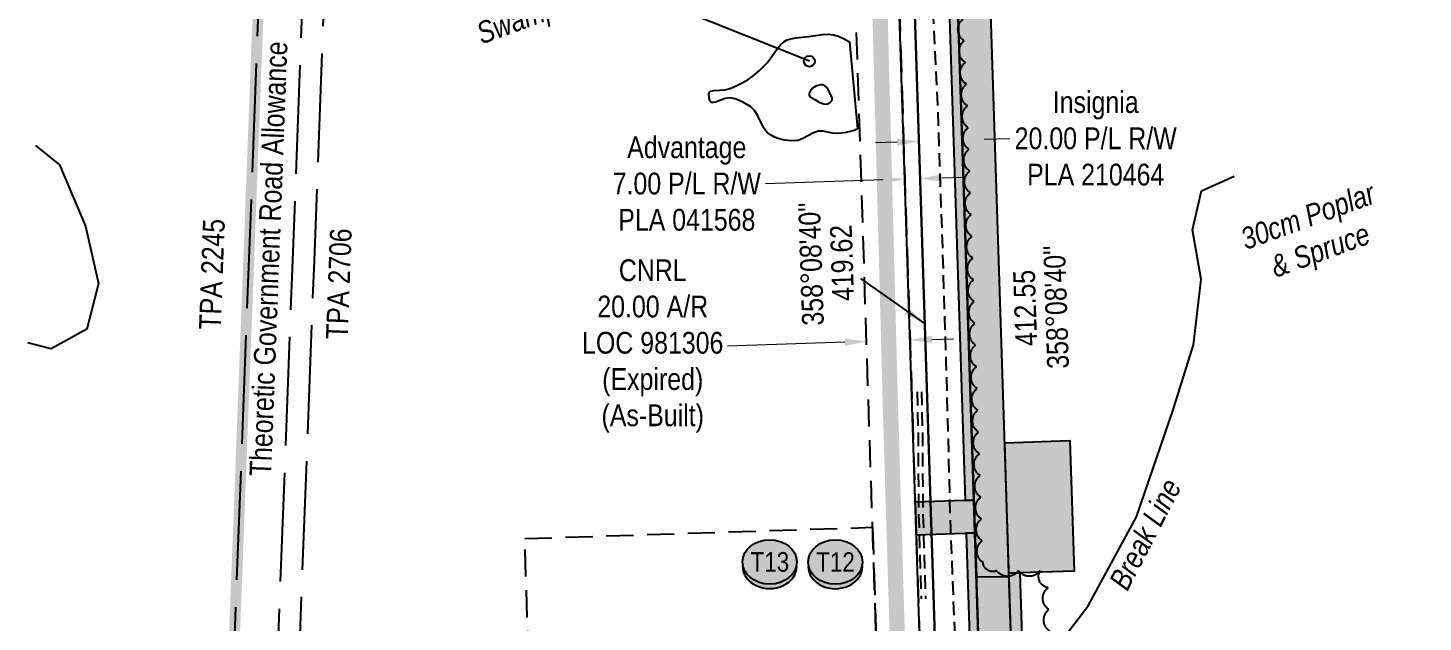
# Model space of a CAD drawing. Extents: x 333963 to 343562, y 6155611 to 6162191.
# Drawn here: x 334038 to 334679, y 6159235 to 6159508 of the extents above; entities that cross this region are included whole.
import ezdxf
from ezdxf.enums import TextEntityAlignment as Align

# ---------------------------------------------------------------- set-up
doc = ezdxf.new("R2010")
doc.units = 0
doc.header["$LTSCALE"] = 5
doc.header["$PDSIZE"] = 0.5
for name, pattern in [('0', [1, 1, 0]), ('CENTERLINEX3', [5, 2.5, -1, 0.5, -1]), ('foc-ACCESSROAD', [3.75, 2.5, -1.25]), ('foc-MONUMENT-BDYS', [6, 4, -2]), ('foc-UNSURVEYED', [12.5, 10, -2.5]), ('UG_PIPE', [1.875, 1.25, -0.625])]:
    doc.linetypes.add(name, pattern=pattern)
doc.layers.get('Defpoints').update_dxf_attribs({"color": 9})
for name, color, linetype in [('AS-PIPE-UG', 44, 'UG_PIPE'), ('AS-ROADS', 254, 'Continuous'), ('C-AR', 13, 'foc-ACCESSROAD'), ('F-RW', 190, 'Continuous'), ('F-WS', 190, 'foc-ACCESSROAD'), ('L-BD', 7, 'Continuous'), ('L-BD1', 253, 'Continuous'), ('L-MON-PLAN', 7, 'foc-MONUMENT-BDYS'), ('L-ROAD-T', 7, 'Continuous'), ('L-USEC', 7, 'foc-UNSURVEYED'), ('P-CROSSINGS', 250, 'Continuous'), ('P-PROPOSED', 10, 'Continuous'), ('P-PROPOSED-H', 21, 'Continuous'), ('P-TEMP-BLUE', 146, 'Continuous'), ('P-WORKAREA', 113, 'Continuous'), ('P-WORKAREA-H', 111, 'Continuous'), ('T-BUSH', 110, '0'), ('T-BUSH-T', 110, 'Continuous'), ('T-SLOPE', 48, 'Continuous'), ('WETLAND', 143, 'Continuous'), ('WETLAND-T', 146, 'Continuous')]:
    doc.layers.add(name, color=color, linetype=linetype)
doc.layers.add('AS-TRAPPER BOUNDARY', color=7, linetype='CENTERLINEX3', true_color=0xb85c00, transparency=0.6)
for name, color, linetype, lineweight in [('C-AR-T', 13, 'Continuous', 9), ('F-RW-T', 190, 'Continuous', 9), ('T-TEXT', 48, 'Continuous', 18)]:
    doc.layers.add(name, color=color, linetype=linetype, lineweight=lineweight)
doc.layers.add('P-EXISTINGCUT', color=125, linetype='Continuous', plot=False)
doc.layers.add('P-TEMP-BLUE-H', color=7, linetype='Continuous', true_color=0x99e6ff)
doc.styles.add('80CG', font='ARIALN.TTF', dxfattribs={"height": 10})
doc.styles.add('80L', font='ARIALN.TTF', dxfattribs={"height": 10})
doc.styles.add('80LS', font='ARIALNI.TTF', dxfattribs={"height": 10})
doc.dimstyles.new('Compass 5 000', dxfattribs={"dimscale": 5, "dimtxt": 9, "dimasz": 2, "dimexe": 0.2, "dimexo": 0.0625, "dimgap": 0.5, "dimtad": 0, "dimtih": 1, "dimtoh": 1, "dimzin": 0, "dimdsep": 46, "dimtxsty": '80CG', "dimcen": 0.1, "dimse1": 1, "dimse2": 1, "dimclrd": 256, "dimclrt": 256, "dimaunit": 1, "dimadec": 4, "dimazin": 0, "dimtfac": 0.06, "dimtofl": 0, "dimtmove": 0, "dimatfit": 1, "dimfxl": 0.2, "dimtolj": 1, "dimtzin": 0, "dimlwd": -1, "dimarcsym": 0})

# ---------------------------------------------------------------- blocks, each defined once
blk = doc.blocks.new('*D45')
at = {"layer": 'C-AR-T', "transparency": 16777216}
for p, q in [((334453.47, 6159364.94), (334463.46, 6159365.26)), ((334413.49, 6159363.64), (334359.51, 6159361.89))]:
    blk.add_line(p, q, dxfattribs=at)
for points in [[(334413.44, 6159365.31), (334413.54, 6159361.98), (334423.48, 6159363.96)], [(334453.41, 6159366.6), (334453.52, 6159363.27), (334443.47, 6159364.61)]]:
    blk.add_solid(points, dxfattribs=at)
at = {"layer": 'Defpoints', "color": 0, "transparency": 16777216}
for p in [(334422.33, 6159399.74), (334442.31, 6159400.39), (334423.48, 6159363.96)]:
    blk.add_point(p, dxfattribs=at)
at = {"layer": 'C-AR-T', "transparency": 16777216, "insert": (334325.21, 6159361.89), "char_height": 10, "attachment_point": 5, "style": '80CG'}
blk.add_mtext('\\A1;CNRL\\P20.00 A/R\\PLOC 981306\\P(Expired)\\P(As-Built)', dxfattribs=at)
blk = doc.blocks.new('*D46')
at = {"layer": 'Defpoints', "color": 0, "transparency": 16777216}
for p in [(334467.51, 6159456.57), (334454.48, 6159241.05), (334474.47, 6159241.69)]:
    blk.add_point(p, dxfattribs=at)
at = {"layer": 'F-RW-T', "transparency": 16777216}
for p, q in [((334437.52, 6159455.6), (334427.53, 6159455.27)), ((334477.5, 6159456.89), (334489.3, 6159457.28))]:
    blk.add_line(p, q, dxfattribs=at)
for points in [[(334437.47, 6159457.26), (334437.58, 6159453.93), (334447.52, 6159455.92)], [(334477.45, 6159458.56), (334477.56, 6159455.23), (334467.51, 6159456.57)]]:
    blk.add_solid(points, dxfattribs=at)
at = {"layer": 'F-RW-T', "transparency": 16777216, "insert": (334528.83, 6159457.28), "char_height": 10, "attachment_point": 5, "style": '80CG'}
blk.add_mtext('\\A1;Insignia\\P20.00 P/L R/W\\PPLA 210464', dxfattribs=at)
blk = doc.blocks.new('*D47')
at = {"layer": 'Defpoints', "color": 0, "transparency": 16777216}
for p in [(334439.12, 6159499.15), (334446.11, 6159499.38), (334448.07, 6159438.81)]:
    blk.add_point(p, dxfattribs=at)
at = {"layer": 'F-RW-T', "transparency": 16777216}
for p, q in [((334431.08, 6159438.26), (334377.11, 6159436.51)), ((334458.07, 6159439.13), (334468.06, 6159439.45))]:
    blk.add_line(p, q, dxfattribs=at)
for points in [[(334431.03, 6159439.92), (334431.14, 6159436.59), (334441.08, 6159438.58)], [(334458.01, 6159440.8), (334458.12, 6159437.46), (334448.07, 6159438.81)]]:
    blk.add_solid(points, dxfattribs=at)
at = {"layer": 'F-RW-T', "transparency": 16777216, "insert": (334340.86, 6159436.51), "char_height": 10, "attachment_point": 5, "style": '80CG'}
blk.add_mtext('\\A1;Advantage\\P7.00 P/L R/W\\PPLA 041568', dxfattribs=at)
blk = doc.blocks.new('Well_proximity')
h = blk.add_hatch(color=191)
h.dxf.hatch_style = 1
edge = h.paths.add_edge_path()
edge.add_ellipse((0, 0), major_axis=(-12.5, 0), ratio=0.816297, start_angle=0, end_angle=360)
h = blk.add_hatch(color=250)
h.dxf.hatch_style = 1
edge = h.paths.add_edge_path()
edge.add_ellipse((0, -2.05), major_axis=(-12.5, 0), ratio=0.816297, start_angle=0, end_angle=180)
edge.add_line((12.5, -2.05), (12.5, 0))
edge.add_ellipse((0, 0), major_axis=(-12.5, 0), ratio=0.816297, start_angle=0, end_angle=180, ccw=False)
edge.add_line((-12.5, 0), (-12.5, -2.05))
at = {"color": 250}
blk.add_ellipse((0, 0), major_axis=(-12.5, 0), ratio=0.816297, dxfattribs=at)
blk.add_ellipse((0, -2.05), major_axis=(-12.5, 0), ratio=0.816297, start_param=0, end_param=3.141593, dxfattribs=at)
at = {"color": 250, "style": '80L'}
blk.add_attdef('CROSSING', text='', height=9, dxfattribs=at).set_placement((0.09, 0.02), align=Align.MIDDLE_CENTER)

msp = doc.modelspace()

# ---------------------------------------------------------------- hatches: boundary and pattern name
at = {"layer": 'P-PROPOSED-H'}
h = msp.add_hatch(color=256, dxfattribs=at)
h.dxf.hatch_style = 1
h.paths.add_polyline_path([(334325.624, 6159871.633), (334306.486, 6159871.633), (334349.528, 6159817.342), (334343.035, 6159761.142), (334445.586, 6159631.779), (334464.13, 6159560.192), (334477.582, 6159144.91), (334543.287, 6159056.484), (334602.612, 6158980.513), (334879.63, 6158661.471), (334916.069, 6158590.589), (334924.31, 6158500.382), (334931.7, 6158489.399), (335023.763, 6158442.224), (335002.334, 6158400.404), (334979.105, 6158412.307), (334849.518, 6158422.713), (334825.962, 6157865.02), (334827.45, 6157836.905), (334826.222, 6157808.707), (334810.568, 6157794.359), (334802.819, 6157617.006), (334796.478, 6157481.833), (334809.564, 6157460.954), (334844.443, 6157446.035), (334936.395, 6157406.75), (334933.024, 6156678.912), (335227.411, 6156588.482), (335734.475, 6156568.783), (335731.002, 6156479.281), (335850.391, 6156405.013), (336194.383, 6156220.051), (336263.176, 6156188.614), (336281.397, 6156180.287), (336307.845, 6156190.145), (336326.46, 6156181.639), (336352.622, 6156169.821), (336273.369, 6155994.416), (336300.702, 6155982.066), (336386.132, 6156171.14), (336332.664, 6156195.293), (336308.428, 6156206.367), (336281.981, 6156196.509), (336201.056, 6156233.49), (335857.948, 6156417.978), (335746.326, 6156487.411), (335750.042, 6156583.187), (335229.946, 6156603.392), (334948.073, 6156689.978), (334951.413, 6157411.206), (334816.374, 6157468.914), (334806.612, 6157484.49), (334812.807, 6157616.553), (334820.363, 6157789.774), (334841.243, 6157808.912), (334842.465, 6157836.975), (334840.976, 6157865.1), (334863.844, 6158406.517), (334974.925, 6158397.597), (335008.841, 6158380.218), (335043.949, 6158448.732), (334941.983, 6158500.982), (334938.896, 6158505.569), (334930.738, 6158594.854), (334892.107, 6158670.001), (334614.192, 6158990.051), (334555.218, 6159065.573), (334492.419, 6159150.085), (334479.065, 6159562.341), (334459.308, 6159638.61), (334358.646, 6159765.591), (334365.139, 6159821.791)])
at = {"layer": 'P-TEMP-BLUE-H'}
h = msp.add_hatch(color=256, dxfattribs=at)
h.dxf.hatch_style = 1
h.paths.add_polyline_path([(334488.939, 6159257.516), (334486.997, 6159317.473), (334516.975, 6159318.444), (334518.918, 6159258.487)])
h = msp.add_hatch(color=256, dxfattribs=at)
h.dxf.hatch_style = 1
h.paths.add_polyline_path([(334488.939, 6159257.516), (334493.936, 6159257.678), (334496.924, 6159165.437), (334491.927, 6159165.276)])
at = {"layer": 'P-WORKAREA-H'}
h = msp.add_hatch(color=256, dxfattribs=at)
h.dxf.hatch_style = 1
h.paths.add_polyline_path([(334472.85, 6159291.005), (334464.13, 6159560.192), (334445.586, 6159631.779), (334343.035, 6159761.142), (334339.901, 6159758.657), (334441.926, 6159629.957), (334460.147, 6159559.619), (334468.852, 6159290.875)])
h = msp.add_hatch(color=256, dxfattribs=at)
h.dxf.hatch_style = 1
h.paths.add_polyline_path([(334473.335, 6159276.016), (334472.85, 6159291.005), (334445.876, 6159290.131), (334446.361, 6159275.142)])
h = msp.add_hatch(color=256, dxfattribs=at)
h.dxf.hatch_style = 1
h.paths.add_polyline_path([(334526.678, 6159072.132), (334529.022, 6159075.682), (334477.582, 6159144.91), (334473.203, 6159280.097), (334469.206, 6159279.967), (334473.626, 6159143.527)])

# ---------------------------------------------------------------- linework, layer by layer
at = {"layer": 'AS-PIPE-UG', "flags": 128}
for points in [[(334990.513, 6158450.798), (334956.886, 6158467.267), (334942.917, 6158474.104), (334932.119, 6158479.806), (334924.163, 6158484.366), (334919.438, 6158494.454), (334915.566, 6158504.066), (334913.112, 6158513.141), (334913.029, 6158513.461), (334911.439, 6158522.574), (334908.902, 6158546.833), (334906.992, 6158568.679), (334906.532, 6158575.947), (334906.288, 6158581.847), (334905.956, 6158586.16), (334901.509, 6158595.169), (334897.64, 6158603.169), (334874.224, 6158646.904), (334810.821, 6158725.069), (334763.925, 6158781.464), (334728.106, 6158821.08), (334696.627, 6158856.897), (334646.928, 6158914.322), (334601.673, 6158965.464), (334601.67, 6158965.459), (334559.764, 6159019.414), (334559.751, 6159019.418), (334545.797, 6159036.758), (334545.749, 6159036.803), (334524.542, 6159064.154), (334482.805, 6159119.999), (334476.529, 6159128.357), (334471.192, 6159135.163), (334467.867, 6159144.564), (334466.428, 6159162.952), (334464.684, 6159215.768), (334462.162, 6159278.362), (334460.158, 6159354.676), (334458.369, 6159410.664), (334456.209, 6159472.964), (334456.215, 6159472.971), (334453.295, 6159531.87), (334452.23, 6159546.187), (334451.579, 6159556.328), (334450.285, 6159566.443), (334445.624, 6159592.235), (334443.453, 6159601.656), (334440.571, 6159612.114), (334437.196, 6159623.892), (334435.398, 6159628.666), (334431.665, 6159633.86), (334419.106, 6159647.964), (334364.005, 6159716.231), (334330.667, 6159758.915), (334270.598, 6159833.8)], [(334446.8, 6159340.854), (334447.177, 6159320.63), (334447.352, 6159286.28), (334448.635, 6159245.639)]]:
    msp.add_lwpolyline(points, dxfattribs=at)
msp.add_lwpolyline([(334448.799, 6159340.891), (334449.176, 6159320.667, -0.0033868), (334449.176, 6159320.64), (334449.351, 6159286.316), (334450.634, 6159245.702)], format="xyb", dxfattribs=at)
at = {"layer": 'AS-ROADS', "flags": 128}
msp.add_lwpolyline([(334209.179, 6159871.633, 6.999, 6.999, 0), (334272.637, 6159791.281, 6.999, 6.999, 0), (334298.665, 6159756.118, 6.999, 6.999, 0), (334405.431, 6159626.543, 6.999, 6.999, 0), (334413.144, 6159611.901, 6.999, 6.999, 0), (334428.703, 6159551.988, 6.999, 6.999, 0), (334434.397, 6159336.73, 6.999, 6.999, 0), (334437.09, 6159245.989, 0, 0, 0)], format="xyseb", dxfattribs=at)
for points, const_width in [([(334209.179, 6159871.633), (334272.637, 6159791.281), (334298.665, 6159756.118), (334405.431, 6159626.543), (334413.144, 6159611.901), (334428.703, 6159551.988), (334432.883, 6159400.809)], 4.999), ([(334437.09, 6159245.989), (334440.384, 6159135.434), (334484.246, 6159068.688), (334498.877, 6159051.8), (334524.198, 6159021.832), (334570.617, 6158956.867), (334632.118, 6158848.41), (334725.406, 6158745.879), (334766.059, 6158704.071), (334827.453, 6158659.428), (334842.627, 6158645.626), (334854.819, 6158630.599), (334866.782, 6158611.35), (334880.549, 6158584.006), (334883.869, 6158573.917), (334886.57, 6158549.625), (334890.098, 6158491.235), (334897.298, 6158475.271), (334905.397, 6158462.904), (334998.689, 6158415.717), (335026.433, 6158401.286), (335065.417, 6158381.934)], 6.999)]:
    msp.add_lwpolyline(points, dxfattribs=dict(at, const_width=const_width))
at = {"layer": 'AS-TRAPPER BOUNDARY', "const_width": 5, "flags": 128}
msp.add_lwpolyline([(334123.523, 6158980.211), (334154.774, 6159804.034), (334157.339, 6159871.633)], dxfattribs=at)
at = {"layer": 'C-AR'}
for points in [[(334634.453, 6158861.736), (334745.481, 6158734.917), (334857.443, 6158645.586), (334889.663, 6158582.91), (334896.74, 6158505.453), (334926.162, 6158461.904), (334878.403, 6158486.377), (334868.889, 6158590.52), (334845.575, 6158635.869), (334735.08, 6158724.03), (334621.876, 6158853.334), (334584.293, 6158929.415), (334536.381, 6158994.82), (334509.74, 6159031.184), (334430.817, 6159137.49), (334417.347, 6159553.493), (334402.622, 6159610.396), (334251.996, 6159800.357), (334195.483, 6159871.633)], [(334221.006, 6159871.633), (334278.309, 6159799.361), (334420.923, 6159619.505), (334437.265, 6159556.357), (334450.875, 6159135.595), (334521.809, 6159040.086), (334555.501, 6158994.098), (334597.151, 6158937.248), (334634.476, 6158861.69)]]:
    msp.add_lwpolyline(points, dxfattribs=at)
at = {"layer": 'F-RW'}
for points in [[(334597.151, 6158937.248), (334579.698, 6158961.069), (334521.809, 6159040.086), (334450.875, 6159135.595), (334437.265, 6159556.357), (334420.923, 6159619.505), (334278.309, 6159799.361), (334221.006, 6159871.633)], [(334229.933, 6159871.633), (334287.505, 6159799.014), (334427.289, 6159622.671), (334444.23, 6159557.266), (334457.799, 6159138.01), (334527.441, 6159044.241), (334564.423, 6158993.762), (334584.19, 6158966.781), (334603.28, 6158940.639)], [(335289.47, 6158203.11), (335305.978, 6158214.387), (335311.763, 6158218.339), (335274.559, 6158276.762), (335266.72, 6158283.824), (335237.728, 6158310.115), (334917.99, 6158473.956), (334904.863, 6158493.466), (334896.509, 6158584.901), (334862.981, 6158650.121), (334587.173, 6158967.796), (334527.441, 6159044.241), (334457.799, 6159138.01), (334444.23, 6159557.266), (334427.289, 6159622.671), (334287.505, 6159799.014), (334229.933, 6159871.633)], [(334255.444, 6159871.633), (334445.586, 6159631.779), (334464.13, 6159560.192), (334477.582, 6159144.91), (334543.287, 6159056.484), (334602.612, 6158980.513), (334879.63, 6158661.471), (334916.069, 6158590.589), (334924.31, 6158500.382), (334931.7, 6158489.399), (335248.795, 6158326.913), (335289.744, 6158289.983), (335339.584, 6158213.128), (335323.088, 6158201.858)]]:
    msp.add_lwpolyline(points, dxfattribs=at)
at = {"layer": 'F-WS'}
msp.add_lwpolyline([(334430.454, 6159148.675), (334270.573, 6159143.498), (334266.367, 6159273.4), (334426.248, 6159278.577), (334430.454, 6159148.675)], close=True, dxfattribs=at)
at = {"layer": 'L-MON-PLAN', "flags": 128}
msp.add_lwpolyline([(334229.927, 6159871.633), (334427.289, 6159622.671), (334444.216, 6159557.326), (334457.799, 6159138.01), (334527.441, 6159044.241), (334750.335, 6158739.998), (334862.981, 6158650.121), (334896.509, 6158584.901), (334906.088, 6158480.055), (335237.728, 6158310.115)], dxfattribs=at)
at = {"layer": 'L-USEC', "flags": 128}
for points in [[(334154.774, 6159804.034), (334139.53, 6159402.171), (334124.285, 6159000.31)], [(334174.873, 6159803.272), (334159.628, 6159401.408), (334144.384, 6158999.551)], [(334154.814, 6159009.22), (334169.678, 6159401.034), (334184.922, 6159802.896)]]:
    msp.add_lwpolyline(points, dxfattribs=at)
at = {"layer": 'P-EXISTINGCUT', "flags": 128}
msp.add_lwpolyline([(334482.473, 6159149.208), (334481.807, 6159194.329), (334490.925, 6159196.227), (334488.996, 6159255.754), (334474.23, 6159255.666), (334472.25, 6159314.482), (334468.858, 6159414.221), (334477.582, 6159144.91), (334519.176, 6159088.906), (334485.37, 6159142.877)], close=True, dxfattribs=at)
at = {"layer": 'P-PROPOSED', "flags": 128}
for points in [[(334306.486, 6159871.633), (334349.528, 6159817.342), (334343.035, 6159761.142), (334445.586, 6159631.779), (334464.13, 6159560.192), (334477.582, 6159144.91), (334543.287, 6159056.484), (334602.612, 6158980.513), (334879.63, 6158661.471), (334916.069, 6158590.589), (334924.31, 6158500.382), (334931.7, 6158489.399), (335023.763, 6158442.224), (335002.334, 6158400.404), (334979.105, 6158412.307), (334849.518, 6158422.713), (334825.962, 6157865.02)], [(334840.976, 6157865.1), (334863.844, 6158406.517), (334974.925, 6158397.597), (335008.841, 6158380.218), (335043.949, 6158448.732), (334941.983, 6158500.982), (334938.896, 6158505.569), (334930.738, 6158594.854), (334892.107, 6158670.001), (334614.192, 6158990.051), (334555.218, 6159065.573), (334492.419, 6159150.085), (334479.065, 6159562.341), (334459.308, 6159638.61), (334358.646, 6159765.591), (334365.139, 6159821.791), (334325.624, 6159871.633)]]:
    msp.add_lwpolyline(points, dxfattribs=at)
at = {"layer": 'P-TEMP-BLUE', "flags": 128}
for points in [[(334488.939, 6159257.516), (334486.997, 6159317.473), (334516.975, 6159318.444), (334518.918, 6159258.487)], [(334488.939, 6159257.516), (334493.936, 6159257.678), (334496.924, 6159165.437), (334491.927, 6159165.276)]]:
    msp.add_lwpolyline(points, close=True, dxfattribs=at)
at = {"layer": 'P-WORKAREA', "flags": 128}
for points in [[(334472.85, 6159291.005), (334464.13, 6159560.192), (334445.586, 6159631.779), (334343.035, 6159761.142), (334339.901, 6159758.657), (334441.926, 6159629.957), (334460.147, 6159559.619), (334468.852, 6159290.875)], [(334473.335, 6159276.016), (334472.85, 6159291.005), (334445.876, 6159290.131), (334446.361, 6159275.142)], [(334526.678, 6159072.132), (334529.022, 6159075.682), (334477.582, 6159144.91), (334473.335, 6159276.016), (334469.338, 6159275.886), (334473.626, 6159143.527), (334526.678, 6159072.132)]]:
    msp.add_lwpolyline(points, close=True, dxfattribs=at)
at = {"layer": 'T-BUSH', "flags": 128}
msp.add_lwpolyline([(334521.843, 6159044.09, -0.520567), (334522.593, 6159045.141, -0.5205671), (334528.915, 6159037.395, -0.5205671), (334535.238, 6159029.65, -0.5205671), (334543.559, 6159028.844, -0.5205671), (334551.881, 6159034.316, -0.5205671), (334559.295, 6159040.975, -0.5205671), (334563.053, 6159049.562, -0.5205671), (334561.895, 6159059.493, -0.5205671), (334560.204, 6159069.261, -0.5205671), (334554.966, 6159077.776, -0.5205671), (334549.673, 6159086.253, -0.5205671), (334541.1, 6159083.311, -0.5205671), (334532.944, 6159077.527, -0.5205671), (334526.871, 6159082.166, -0.5205671), (334521.564, 6159090.639, -0.5205671), (334516.256, 6159099.112, -0.5205671), (334510.949, 6159107.585, -0.5205671), (334505.642, 6159116.058, -0.5205671), (334500.334, 6159124.531, -0.5205671), (334495.027, 6159133.004, -0.5205671), (334489.72, 6159141.477, -0.5205671), (334485.474, 6159150.435, -0.5205671), (334485.327, 6159160.432, -0.5205671), (334485.179, 6159170.429, -0.5205671), (334485.032, 6159180.426, -0.5205671), (334484.884, 6159190.423, -0.5205671), (334493.338, 6159193.53, -0.5205671), (334503.126, 6159195.567, -0.5205671), (334509.706, 6159200.914, -0.5205671), (334509.016, 6159210.888, -0.5205671), (334508.325, 6159220.862, -0.5205671), (334507.773, 6159230.844, -0.5205671), (334507.335, 6159240.833, -0.5205671), (334506.898, 6159250.821, -0.5205671), (334503.301, 6159258.72, -0.5205671), (334493.303, 6159258.66, -0.5205671), (334483.305, 6159258.6, -0.5205671), (334477.02, 6159262.404, -0.5205671), (334476.684, 6159272.396, -0.5205671), (334476.348, 6159282.389, -0.5205671), (334476.011, 6159292.381, -0.5205671), (334475.675, 6159302.373, -0.5205671), (334475.338, 6159312.366, -0.5205671), (334474.999, 6159322.358, -0.5205671), (334474.66, 6159332.35, -0.5205671), (334474.32, 6159342.342, -0.5205671), (334473.98, 6159352.335, -0.5205671), (334473.64, 6159362.327, -0.5205671), (334473.3, 6159372.319, -0.5205671), (334472.961, 6159382.311, -0.5205671), (334472.621, 6159392.304, -0.5205671), (334472.281, 6159402.296, -0.5205671), (334471.941, 6159412.288, -0.5205671), (334471.601, 6159422.28, -0.5205671), (334471.261, 6159432.273, -0.5205671), (334470.922, 6159442.265, -0.5205671), (334470.582, 6159452.257, -0.5205671), (334470.242, 6159462.249, -0.5205671), (334469.902, 6159472.242, -0.5205671), (334469.41, 6159482.227, -0.5205671), (334468.898, 6159492.212, -0.5205671), (334468.386, 6159502.197, -0.5205671), (334467.875, 6159512.182, -0.5205671), (334467.363, 6159522.167, -0.5205671), (334466.851, 6159532.152, -0.5205671), (334466.339, 6159542.137, -0.5205671), (334465.827, 6159552.122, -0.5205671), (334465.315, 6159562.107, -0.5205671), (334464.804, 6159572.092, -0.5205671), (334464.292, 6159582.077, -0.5205671), (334463.78, 6159592.062, -0.5205671), (334461.531, 6159601.712, -0.5205671), (334458.233, 6159611.15, -0.5205671), (334454.935, 6159620.589, -0.5205671), (334451.637, 6159630.027, -0.5205671), (334448.339, 6159639.465, -0.5205671), (334446.421, 6159648.725, -0.5205671), (334452.019, 6159657.009, -0.5205671), (334452.111, 6159665.685, -0.5205671), (334446.453, 6159673.929, -0.5205671), (334440.795, 6159682.172, -0.5205671), (334435.137, 6159690.415, -0.5205671), (334429.479, 6159698.658, -0.5205671), (334423.821, 6159706.901, -0.5205671), (334417.148, 6159713.659, -0.5205671), (334408.325, 6159709.003, -0.5205671), (334399.574, 6159704.167, -0.5205671), (334391.828, 6159705.07, -0.5205671), (334385.24, 6159712.59, -0.5205671), (334378.652, 6159720.111, -0.5205671), (334372.301, 6159727.825, -0.5205671), (334366.218, 6159735.759, -0.5205671), (334360.134, 6159743.693, -0.5205671), (334354.051, 6159751.628, -0.5205671), (334348.653, 6159759.961, -0.5205671), (334354.353, 6159766.921, -0.5205671), (334361.932, 6159773.441, -0.5205671), (334369.639, 6159779.696, -0.5205671), (334377.313, 6159785.924, -0.5205671), (334384.545, 6159792.695, -0.5205671), (334392.476, 6159798.726, -0.5205671), (334400.271, 6159804.827, -0.5205671), (334408.54, 6159810.4, -0.5205671), (334415.796, 6159817.005, -0.5205671), (334423.367, 6159823.47, -0.5205671), (334431.536, 6159829.058, -0.5205671), (334439.455, 6159835.086, -0.5205671), (334447.401, 6159841.126, -0.5205671), (334455.007, 6159847.575, -0.5205671), (334462.695, 6159853.943, -0.5205671), (334470.652, 6159859.926, -0.5205671), (334478.74, 6159865.564, -0.2986564), (334481.425, 6159871.633, -0.2986564)], format="xyb", dxfattribs=at)
at = {"layer": 'T-SLOPE', "flags": 128}
msp.add_lwpolyline([(334415.682, 6159030.059), (334416.622, 6159062.5), (334425.707, 6159092.5), (334434.339, 6159122.5), (334454.303, 6159152.5), (334472.5, 6159182.742), (334487.5, 6159204.891), (334502.5, 6159212.797), (334525.306, 6159242.5), (334547.5, 6159283.445), (334564.42, 6159332.5), (334573.835, 6159362.5), (334577.26, 6159392.5), (334573.319, 6159415.296), (334577.5, 6159433.214), (334592.5, 6159440)], dxfattribs=at)
at = {"layer": 'WETLAND'}
for points in [[(334413.219, 6159503.134), (334415.676, 6159501.739), (334419.293, 6159461.705), (334417.803, 6159461.002), (334414.07, 6159460.042), (334411.778, 6159459.713), (334409.826, 6159459.627), (334407.87, 6159459.763), (334403.436, 6159460.64), (334401.435, 6159460.655), (334399.065, 6159459.915), (334394.23, 6159457.209), (334392.117, 6159456.37), (334389.163, 6159456.135), (334385.613, 6159456.56), (334383.371, 6159457.142), (334381.256, 6159457.936), (334379.312, 6159458.937), (334377.931, 6159459.939), (334377.024, 6159460.947), (334376.163, 6159462.255), (334373.404, 6159467.95), (334372.037, 6159470.122), (334370.235, 6159471.827), (334366.976, 6159473.889), (334363.587, 6159475.331), (334361.744, 6159475.836), (334360.442, 6159475.966), (334358.514, 6159475.659), (334354.558, 6159474.152), (334353.205, 6159473.787), (334352.083, 6159473.889), (334351.467, 6159474.643), (334351.086, 6159476.065), (334350.995, 6159477.581), (334351.189, 6159478.439), (334351.74, 6159478.984), (334353.401, 6159479.405), (334358.413, 6159479.596), (334360.806, 6159480.291), (334363.587, 6159481.418), (334366.331, 6159482.783), (334369.069, 6159484.418), (334371.263, 6159485.997), (334374.251, 6159488.563), (334377.759, 6159491.983), (334379.262, 6159493.903), (334382.4, 6159498.5), (334383.917, 6159500.335), (334385.446, 6159501.681), (334387.056, 6159502.578), (334388.776, 6159503.142), (334390.881, 6159503.536), (334396.788, 6159504.106), (334403.172, 6159505.046), (334406.071, 6159505.181), (334408.232, 6159504.942), (334410.585, 6159504.265), (334413.219, 6159503.134)], [(334407.596, 6159474.627), (334407.743, 6159475.2), (334407.641, 6159475.956), (334406.612, 6159478.335), (334405.356, 6159480.515), (334404.149, 6159481.659), (334403.45, 6159481.881), (334402.57, 6159481.918), (334400.503, 6159481.442), (334398.633, 6159480.401), (334397.518, 6159479.099), (334397.128, 6159478.109), (334397.038, 6159477.392), (334397.215, 6159476.922), (334397.65, 6159476.463), (334399.678, 6159475.255), (334401.74, 6159474.023), (334403.23, 6159473.359), (334404.521, 6159473.093), (334405.599, 6159473.247), (334406.861, 6159473.898), (334407.596, 6159474.627)]]:
    msp.add_lwpolyline(points, close=True, dxfattribs=at)
msp.add_lwpolyline([(334041.444, 6159454.01), (334052.598, 6159445.191), (334064.55, 6159417.044), (334070.477, 6159390.642), (334065.089, 6159369.628), (334048.723, 6159360.584), (334038.003, 6159363.304)], dxfattribs=at)

# ---------------------------------------------------------------- block references
at = {"layer": 'P-CROSSINGS', "xscale": 0.999422471163973, "yscale": 0.999422471163973, "zscale": 0.999422471163973}
for p, values in [((334378.975, 6159262.665), {'CROSSING': 'T13'}), ((334409.128, 6159262.608), {'CROSSING': 'T12'})]:
    msp.add_blockref('Well_proximity', p, dxfattribs=at).add_auto_attribs(values)

# ---------------------------------------------------------------- texts
at = {"layer": 'AS-TRAPPER BOUNDARY', "char_height": 10, "attachment_point": 1, "rotation": 87.827515, "style": '80L'}
for s, insert in [('TPA 2245', (334116.618, 6159369.629)), ('TPA 2706', (334174.975, 6159365.251))]:
    msp.add_mtext_dynamic_manual_height_columns(s, width=50.56071, gutter_width=49.99, heights=[0], dxfattribs=dict(at, insert=insert))
at = {"layer": 'L-BD', "style": '80L'}
for s, height, p in [("358°08'40''", 9.99803, (334397.971, 6159399.615)), ('419.62', 9.998, (334412.211, 6159400.076))]:
    msp.add_text(s, height=height, rotation=91.8553, dxfattribs=at).set_placement(p, align=Align.MIDDLE)
at = {"layer": 'L-BD1', "style": '80L'}
for s, height, p in [("358°08'40''", 9.99803, (334510.625, 6159379.815)), ('412.55', 9.998, (334496.385, 6159379.353))]:
    msp.add_text(s, height=height, rotation=91.8553, dxfattribs=at).set_placement(p, align=Align.MIDDLE)
at = {"layer": 'L-ROAD-T', "style": '80L'}
msp.add_text('Theoretic Government Road Allowance', height=10, rotation=87.840242, dxfattribs=at).set_placement((334148.559, 6159401.999), align=Align.MIDDLE_CENTER)
at = {"layer": 'T-BUSH-T', "insert": (334624.609, 6159426.357), "char_height": 9.99803, "width": 112.11168, "attachment_point": 2, "rotation": 20, "style": '80LS'}
msp.add_mtext('30cm Poplar \\P& Spruce', dxfattribs=at)
at = {"layer": 'T-TEXT', "insert": (334534.526, 6159253.437), "char_height": 9.99803, "attachment_point": 1, "rotation": 62.623613, "style": '80L'}
msp.add_mtext_dynamic_manual_height_columns('{\\fArial Narrow|b0|i1|c0|p34;Break Line}', width=54.57083, gutter_width=49.99, heights=[0], dxfattribs=at)
at = {"layer": 'WETLAND-T', "insert": (334250.906, 6159548.161), "char_height": 10, "width": 55.46835, "attachment_point": 2, "rotation": 20, "style": '80LS'}
msp.add_mtext('\\pt40;Temporary\\PShrubby\\P Swamps', dxfattribs=at)

# ---------------------------------------------------------------- dimensions: what is measured, and where the dimension line sits
at = {"layer": 'C-AR-T'}
dim = msp.add_linear_dim(base=(334423.484, 6159363.965), p1=(334442.315, 6159400.39), p2=(334422.325, 6159399.743), angle=181.854533, text='CNRL\\P20.00 A/R\\PLOC 981306\\P(Expired)\\P(As-Built)', dimstyle='Compass 5 000', dxfattribs=at)
dim.commit()
dim.dimension.update_dxf_attribs({"geometry": '*D45', "text_midpoint": (334325.208, 6159361.893), "dimtype": 161})
at = {"layer": 'F-RW-T'}
for base, p1, p2, angle, text, picture, middle in [((334467.507, 6159456.569), (334454.476, 6159241.046), (334474.466, 6159241.693), 1.855011, 'Insignia\\P20.00 P/L R/W\\PPLA 210464', '*D46', (334528.835, 6159457.275)), ((334448.072, 6159438.806), (334439.117, 6159499.151), (334446.11, 6159499.377), 1.854775, 'Advantage\\P7.00 P/L R/W\\PPLA 041568', '*D47', (334340.862, 6159436.508))]:
    dim = msp.add_linear_dim(base=base, p1=p1, p2=p2, angle=angle, text=text, dimstyle='Compass 5 000', dxfattribs=at)
    dim.commit()
    dim.dimension.update_dxf_attribs({"geometry": picture, "text_midpoint": middle, "dimtype": 161})

# ---------------------------------------------------------------- leaders
at = {"layer": 'L-BD'}
msp.add_leader([(334450.22, 6159372.188), (334420.918, 6159392.933)], dimstyle='Compass 5 000', dxfattribs=at)
at = {"layer": 'WETLAND-T'}
msp.add_leader([(334397.224, 6159492.759), (334292.691, 6159534.545)], dimstyle='Compass 5 000', override={"dimasz": 1, "dimldrblk": 'DotBlank'}, dxfattribs=at)

doc.saveas('drawing.dxf')
